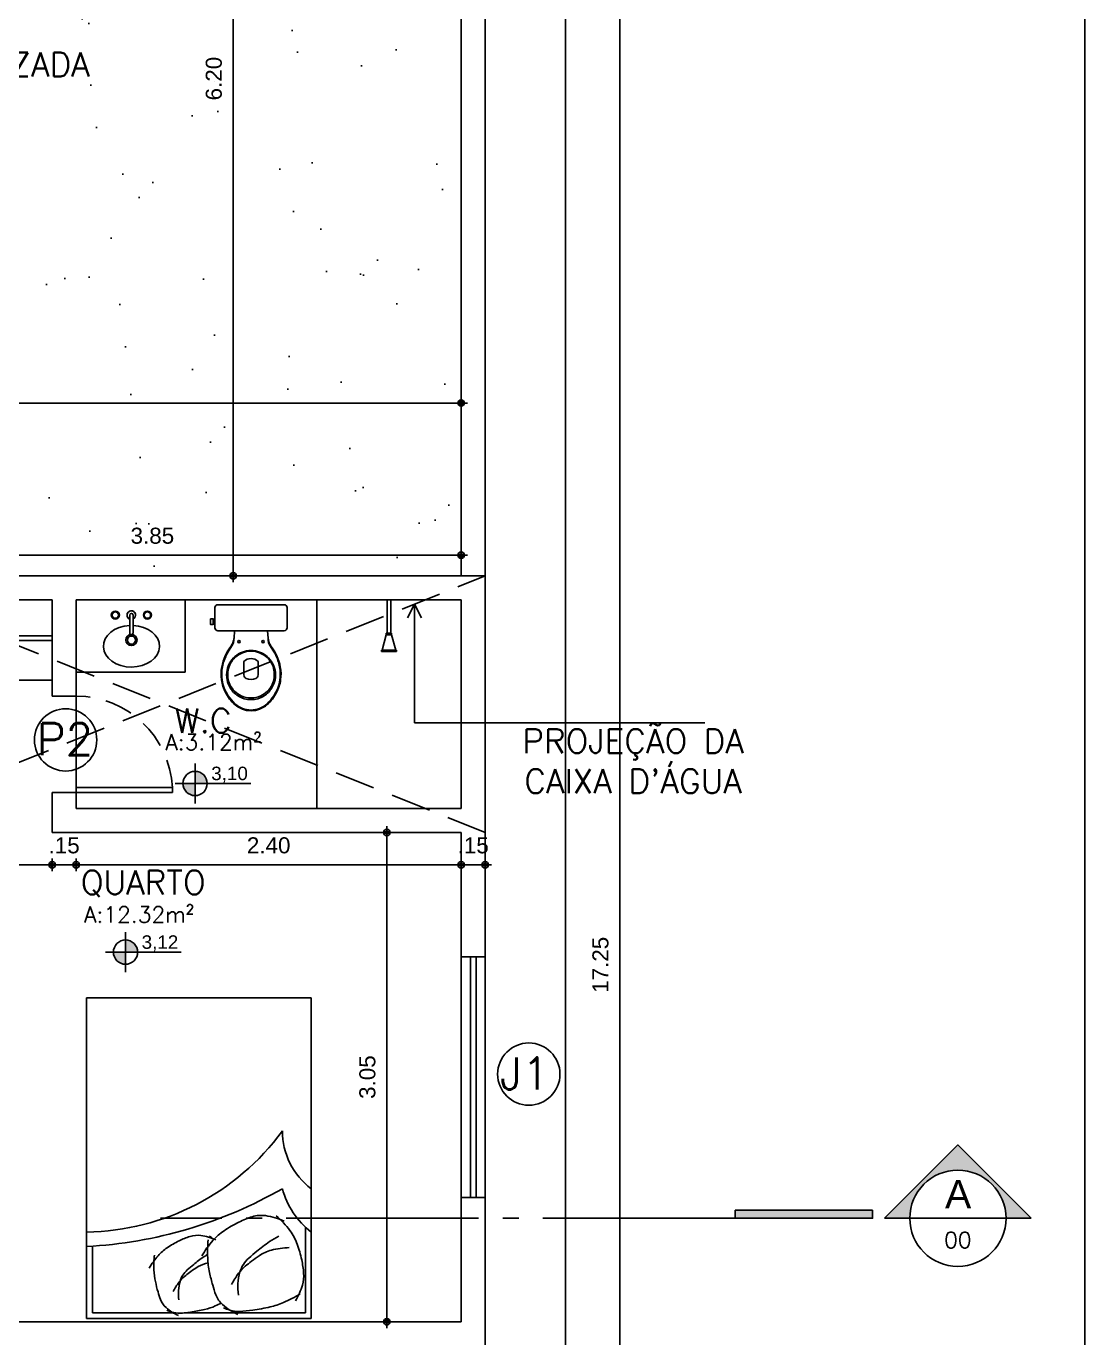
# Model space of a CAD drawing. Header units: millimetres. Extents: x 1111 to 1333, y -447 to -319.
# Drawn here: x 1226.24 to 1232.84, y -418.94 to -410.76 of the extents above; entities that cross this region are included whole.
import ezdxf
from ezdxf.enums import TextEntityAlignment as Align

# ---------------------------------------------------------------- set-up
doc = ezdxf.new("R2010")
doc.units = ezdxf.units.MM
doc.header["$PDMODE"] = 35
doc.linetypes.add('ACAD_ISO04W100', pattern=[30, 24, -3, 0, -3])
doc.linetypes.add('HIDDEN', pattern=[0.375, 0.25, -0.125])
for name, color, linetype in [('08', 8, 'Continuous'), ('ARQ-ALVENARIA', 4, 'Continuous'), ('ARQ-EIXOS', 2, 'ACAD_ISO04W100'), ('ARQ-ESQ-01', 1, 'Continuous'), ('ARQ-ESQ-02', 2, 'Continuous'), ('ARQ-HACHURA', 253, 'Continuous'), ('ARQ-MÓVEIS', 170, 'Continuous'), ('ARQ-PENA-01', 1, 'Continuous'), ('ARQ-PENA-FINA-CINZA', 8, 'Continuous'), ('ARQ-PROJ-01', 1, 'HIDDEN'), ('ARQ-PÇ-HIDROSSAN', 7, 'Continuous'), ('ARQ-SÍMBOLOS', 2, 'Continuous'), ('ARQ-TEXTO2', 2, 'Continuous'), ('ARQ-TEXTO3', 3, 'Continuous'), ('ARQ-TEXTO4', 4, 'Continuous'), ('CERCAD-1', 1, 'Continuous'), ('COTAS', 1, 'Continuous'), ('L-Texto', 30, 'Continuous'), ('NIVEIS', 1, 'Continuous'), ('TXT', 2, 'Continuous')]:
    doc.layers.add(name, color=color, linetype=linetype)
doc.styles.add('ARIAL', font='arial.ttf')
doc.styles.add('CARIMBO_DADOS', font='arial.ttf', dxfattribs={"height": 0.1})
doc.styles.add('ROMANS', font='romans')
doc.styles.add('T20', font='PORT2', dxfattribs={"height": 0.2})
doc.styles.add('TEXT', font='arial.ttf')
doc.dimstyles.new('COTAS_EXTERNAS', dxfattribs={"dimtxt": 0.1, "dimasz": 0.01, "dimexe": 0, "dimexo": 0, "dimgap": 0.07, "dimtad": 1, "dimzin": 5, "dimdsep": 46, "dimtxsty": 'CARIMBO_DADOS', "dimblk1": 'CIRCULOS', "dimblk2": 'CIRCULOS', "dimsah": 1, "dimcen": 0, "dimse1": 1, "dimse2": 1, "dimclrd": 8, "dimclre": 8, "dimclrt": 230, "dimadec": 0, "dimazin": 0, "dimtfac": 100, "dimtix": 1, "dimtmove": 2, "dimatfit": 3, "dimldrblk": 'CIRCULOS', "dimfxl": 0, "dimtolj": 1, "dimtzin": 5, "dimarcsym": 0})

# ---------------------------------------------------------------- blocks, each defined once
blk = doc.blocks.new('*U53')
for points in [[(-0.0148, 1.15), (-0.0148, 0), (0.0148, 0), (0.0148, 1.15)], [(-0.1931, 0.9148), (-0.1931, 0.8852), (0.1931, 0.8852), (0.1931, 0.9148)], [(-0.1927, 0.731), (-0.1876, 0.7019), (0.1927, 0.769), (0.1876, 0.7981)], [(-0.1931, 0.6148), (-0.1931, 0.5852), (0.1931, 0.5852), (0.1931, 0.6148)], [(-0.1931, 0.4648), (-0.1931, 0.4352), (0.1931, 0.4352), (0.1931, 0.4648)], [(-0.1927, 0.281), (-0.1876, 0.2519), (0.1927, 0.319), (0.1876, 0.3481)], [(-0.1931, 0.1648), (-0.1931, 0.1352), (0.1931, 0.1352), (0.1931, 0.1648)]]:
    blk.add_lwpolyline(points, close=True)
blk = doc.blocks.new('CAMA-C')
at = {"layer": '08'}
for p, q in [((-0.6272, 1.0022), (0.7728, 1.0022)), ((-0.6272, -0.9978), (-0.6272, 1.0022)), ((0.7728, 1.0022), (0.7728, -0.9978)), ((-0.5912, 0.9662), (-0.0758, 0.9662)), ((-0.5912, 0.5504), (-0.5912, 0.9662)), ((-0.0188, 0.9662), (0.7368, 0.9662)), ((0.7368, 0.9662), (0.7368, 0.4315)), ((0.7728, -0.9978), (-0.6272, -0.9978))]:
    blk.add_line(p, q, dxfattribs=at)
for points in [[(-0.2051, 0.6057, -0.034352), (-0.2075, 0.6977, -0.04249), (-0.1981, 0.7715, -0.015911), (-0.1821, 0.8357, -0.020937), (-0.1664, 0.8835, -0.121269), (-0.132, 0.9337, -0.080025), (-0.055, 0.9829)], [(0.2117, 0.9061, 0.014129), (0.1749, 0.9232, 0.04596), (0.1084, 0.945, 0.01901), (0.0199, 0.9616, 0.025886), (-0.0458, 0.968, 0.088683), (-0.0962, 0.9613, 0.020726), (-0.1275, 0.9499)], [(0.1306, 0.5103, -0.034352), (0.1276, 0.6237, -0.04249), (0.1392, 0.7148, -0.015911), (0.1589, 0.7939, -0.020937), (0.1783, 0.8529, -0.121269), (0.2207, 0.9148, -0.080025), (0.3158, 0.9756)], [(0.7047, 0.8477, 0.033461), (0.5993, 0.9019, 0.04596), (0.5172, 0.9287, 0.01901), (0.4082, 0.9493, 0.025886), (0.327, 0.9572, 0.088683), (0.2649, 0.9489, 0.020726), (0.2264, 0.9348)], [(-0.0876, 0.8327, 0.040593), (-0.0514, 0.7753, 0.055645), (-0.0174, 0.7392, 0.015363), (0.0135, 0.7146, 0.01263), (0.0527, 0.6867, 0.082628), (0.1145, 0.6586, 0.010572), (0.1298, 0.6548)], [(-0.0525, 0.8853, 0.103492), (-0.0446, 0.7697, 0.14369), (0.0001, 0.6984, 0.007817), (0.0401, 0.664, 0.010698), (0.0703, 0.64, 0.020146), (0.1055, 0.6153, 0.007403), (0.1269, 0.602)], [(0.3188, 0.8551, 0.103492), (0.3285, 0.7126, 0.14369), (0.3837, 0.6245, 0.007817), (0.4331, 0.5821, 0.010698), (0.4703, 0.5525, 0.020146), (0.5137, 0.5221, 0.015912), (0.5712, 0.4876)], [(0.5543, 0.3618, 0.057152), (0.6403, 0.4534, 0.075208), (0.6853, 0.5378, 0.030275), (0.7135, 0.6362, 0.036967), (0.7256, 0.7192, 0.089016), (0.7177, 0.7933, 0.061822), (0.6753, 0.8914)], [(0.2755, 0.7902, 0.040593), (0.3202, 0.7195, 0.055645), (0.3621, 0.675, 0.015363), (0.4002, 0.6445, 0.01263), (0.4486, 0.6101, 0.082628), (0.5248, 0.5754, 0.061291), (0.6361, 0.5597)], [(-0.2369, 0.6876, 0.050543), (-0.1814, 0.6097, 0.064376), (-0.125, 0.5601, 0.03352), (-0.0504, 0.5167, 0.039598), (0.0175, 0.4896, 0.109626), (0.0849, 0.484, 0.0754), (0.1787, 0.5116)], [(0.0913, 0.6112, 0.050543), (0.1598, 0.5152, 0.064376), (0.2294, 0.454, 0.03352), (0.3214, 0.4005, 0.039598), (0.4052, 0.367, 0.109626), (0.4883, 0.3601, 0.0754), (0.604, 0.3942)], [(0.1384, 0.4854, 0.020037), (0.1648, 0.5096, 0.075208)]]:
    blk.add_lwpolyline(points, format="xyb", dxfattribs=at)
for centre, radius, start, end in [((-0.7728, -2.1884), 2.7445, 60.16037, 86.95887), ((-0.6505, -1.0792), 1.5416, 36.24325, 89.13368), ((1.0878, 0.0572), 0.5131, 127.87498, 164.74488), ((1.0428, -0.1678), 0.45, 126.8699, 180)]:
    blk.add_arc(centre, radius, start, end, dxfattribs=at)
blk = doc.blocks.new('cx-ac-01-planta')
for points in [[(0.661, 0, 0.182004), (0.623, 0.1, 0.098298), (0.548, 0.159, 0.085166), (0.468, 0.1845, 0.08648), (0.388, 0.1825, 0.067868), (0.318, 0.1605, 0.06199), (0.261, 0.1265, -0.060779), (0.228, 0.1105, -0.023796), (0.208, 0.106), (0.1625, 0.1028), (0.1625, 0.207, 0.424217), (0.1435, 0.225), (0.121, 0.225), (0.091, 0.225), (0.018, 0.225, 0.418036), (0, 0.207), (0, 0), (0, -0.207, 0.418036), (0.018, -0.225), (0.091, -0.225), (0.091, -0.2365), (0.088, -0.2365), (0.088, -0.2525), (0.106, -0.2525), (0.124, -0.2525), (0.124, -0.2365), (0.121, -0.2365), (0.121, -0.225), (0.1435, -0.225, 0.424217), (0.1625, -0.207), (0.1625, -0.1028), (0.208, -0.106, -0.023796), (0.228, -0.1105, -0.060779), (0.261, -0.1265, 0.06199), (0.318, -0.1605, 0.067868), (0.388, -0.1825, 0.08648), (0.468, -0.1845, 0.085166), (0.548, -0.159, 0.098298), (0.623, -0.1, 0.182004)], [(0.2855, 0, -0.18052), (0.323, 0.1, -0.167158), (0.408, 0.1495, -0.1), (0.468, 0.1495, -0.096291), (0.518, 0.13, -0.13332), (0.568, 0.081, -0.150886), (0.5915, 0, -0.150886), (0.568, -0.081, -0.13332), (0.518, -0.13, -0.096291), (0.468, -0.1495, -0.1), (0.408, -0.1495, -0.167158), (0.323, -0.1, -0.18052)], [(0.2895, 0, -0.186957), (0.329, 0.1, -0.162455), (0.408, 0.143, -0.149476), (0.498, 0.1315, -0.171119), (0.568, 0.0605, -0.104122), (0.5815, 0, -0.104122), (0.568, -0.0605, -0.171119), (0.498, -0.1315, -0.149476), (0.408, -0.143, -0.162455), (0.329, -0.1, -0.186957)], [(0.46, 0.03, 0.276984), (0.438, 0.0445), (0.353, 0.0445, 0.393258), (0.353, -0.0445), (0.438, -0.0445, 0.276984), (0.46, -0.03, 0.2)]]:
    blk.add_lwpolyline(points, format="xyb", close=True)
blk.add_lwpolyline([(0.21, -0.1064, -0.148706), (0.258, -0.12, -0.01798), (0.278, -0.1325, 0.048524), (0.328, -0.16, 0.075808), (0.408, -0.1815, 0.05), (0.468, -0.1805, 0.109053), (0.568, -0.142, 0.065752), (0.617, -0.1, 0.186957), (0.6565, 0, 0.186957), (0.617, 0.1, 0.065752), (0.568, 0.142, 0.109053), (0.468, 0.1805, 0.05), (0.408, 0.1815, 0.075808), (0.328, 0.16, 0.048524), (0.278, 0.1325, -0.01798), (0.258, 0.12, -0.148706), (0.21, 0.1064, -0.148706)], format="xyb")
for points in [[(0.1625, 0.1028), (0.1625, 0), (0.1625, -0.1028)], [(0.121, -0.225), (0.091, -0.225)], [(0.091, -0.2365), (0.121, -0.2365)]]:
    blk.add_lwpolyline(points)
for centre in [(0.23, 0.075), (0.23, -0.075)]:
    blk.add_circle(centre, 0.0075)
blk = doc.blocks.new('chuv-01-planta')
for p, q in [((-0.3216, -0.0467), (-0.3216, 0.0467)), ((-0.3216, 0.0467), (-0.3133, 0.0467)), ((-0.3133, -0.0467), (-0.3133, 0.0467)), ((-0.2167, 0.0167), (-0.3133, 0.0425)), ((-0.2167, 0.0167), (-0.2083, 0.0167)), ((-0.2167, 0.0167), (-0.2167, -0.0167)), ((-0.2083, 0.0167), (-0.2083, -0.0167)), ((0, 0.0106), (-0.2083, 0.0106)), ((0, 0.0106), (0, -0.0106)), ((-0.3216, -0.0467), (-0.3133, -0.0467)), ((-0.2167, -0.0167), (-0.3133, -0.0425)), ((-0.2167, -0.0167), (-0.2083, -0.0167)), ((0, -0.0106), (-0.2083, -0.0106))]:
    blk.add_line(p, q)
blk = doc.blocks.new('cotas')
at = {"layer": 'L-Texto'}
h = blk.add_hatch(color=6, dxfattribs=at)
h.paths.add_polyline_path([(0.135, 0, 0.414214), (0, 0.135), (0, 0)])
h.paths.add_polyline_path([(0, 0), (-0.135, 0, 0.414214), (0, -0.135)])
for p, q in [((0, 0.223), (0, -0.223)), ((-0.223, 0), (0.621, 0))]:
    blk.add_line(p, q, dxfattribs=at)
blk.add_circle((0, 0), 0.135, dxfattribs=at)
at = {"layer": 'L-Texto', "color": 6, "style": 'T20'}
blk.add_attdef('COTA', (0.167, 0.038), '', height=0.15, dxfattribs=at)
blk = doc.blocks.new('CIRCULOS')
at = {"layer": 'COTAS'}
for p, q in [((-4, 0), (4, 0)), ((0, 4), (0, -4))]:
    blk.add_line(p, q, dxfattribs=at)
for radius in [2, 1]:
    blk.add_circle((0, 0), radius, dxfattribs=at)
blk = doc.blocks.new('*D248')
at = {"color": 8, "lineweight": -2, "transparency": 16777216}
for p, q in [((1228.9397, -415.9904), (1228.9297, -415.9904)), ((1229.0997, -415.9904), (1228.9497, -415.9904)), ((1229.1097, -415.9904), (1229.1197, -415.9904))]:
    blk.add_line(p, q, dxfattribs=at)
at = {"layer": 'DEFPOINTS', "color": 0, "transparency": 16777216}
for p in [(1228.9497, -415.9296), (1229.0997, -415.9296), (1228.9497, -415.9904)]:
    blk.add_point(p, dxfattribs=at)
at = {"color": 8, "lineweight": -2, "transparency": 16777216, "xscale": 0.01, "yscale": 0.01, "zscale": 0.01}
blk.add_blockref('CIRCULOS', (1228.9497, -415.9904), dxfattribs=at)
at = {"color": 8, "lineweight": -2, "transparency": 16777216, "xscale": 0.01, "yscale": 0.01, "zscale": 0.01, "rotation": 180}
blk.add_blockref('CIRCULOS', (1229.0997, -415.9904), dxfattribs=at)
at = {"color": 230, "transparency": 16777216, "insert": (1229.0247, -415.8693), "char_height": 0.1, "attachment_point": 5, "style": 'CARIMBO_DADOS'}
blk.add_mtext('\\A1;.15', dxfattribs=at)
blk = doc.blocks.new('*D249')
at = {"color": 8, "lineweight": -2, "transparency": 16777216}
blk.add_line((1228.9397, -415.9904), (1226.5597, -415.9904), dxfattribs=at)
at = {"layer": 'DEFPOINTS', "color": 0, "transparency": 16777216}
for p in [(1226.5497, -415.6387), (1228.9497, -415.9296), (1226.5497, -415.9904)]:
    blk.add_point(p, dxfattribs=at)
at = {"color": 8, "lineweight": -2, "transparency": 16777216, "xscale": 0.01, "yscale": 0.01, "zscale": 0.01, "rotation": 180}
blk.add_blockref('CIRCULOS', (1226.5497, -415.9904), dxfattribs=at)
at = {"color": 8, "lineweight": -2, "transparency": 16777216, "xscale": 0.01, "yscale": 0.01, "zscale": 0.01}
blk.add_blockref('CIRCULOS', (1228.9497, -415.9904), dxfattribs=at)
at = {"color": 230, "transparency": 16777216, "insert": (1227.7497, -415.8693), "char_height": 0.1, "attachment_point": 5, "style": 'CARIMBO_DADOS'}
blk.add_mtext('\\A1;2.40', dxfattribs=at)
blk = doc.blocks.new('*D250')
at = {"color": 8, "lineweight": -2, "transparency": 16777216}
for p, q in [((1226.3897, -415.9904), (1226.3797, -415.9904)), ((1226.5497, -415.9904), (1226.3997, -415.9904)), ((1226.5597, -415.9904), (1226.5697, -415.9904))]:
    blk.add_line(p, q, dxfattribs=at)
at = {"layer": 'DEFPOINTS', "color": 0, "transparency": 16777216}
for p in [(1226.5497, -415.6387), (1226.3997, -415.7887), (1226.3997, -415.9904)]:
    blk.add_point(p, dxfattribs=at)
at = {"color": 8, "lineweight": -2, "transparency": 16777216, "xscale": 0.01, "yscale": 0.01, "zscale": 0.01}
blk.add_blockref('CIRCULOS', (1226.3997, -415.9904), dxfattribs=at)
at = {"color": 8, "lineweight": -2, "transparency": 16777216, "xscale": 0.01, "yscale": 0.01, "zscale": 0.01, "rotation": 180}
blk.add_blockref('CIRCULOS', (1226.5497, -415.9904), dxfattribs=at)
at = {"color": 230, "transparency": 16777216, "insert": (1226.4747, -415.8693), "char_height": 0.1, "attachment_point": 5, "style": 'CARIMBO_DADOS'}
blk.add_mtext('\\A1;.15', dxfattribs=at)
blk = doc.blocks.new('*D251')
at = {"color": 8, "lineweight": -2, "transparency": 16777216}
blk.add_line((1226.3897, -415.9904), (1225.2597, -415.9904), dxfattribs=at)
at = {"layer": 'DEFPOINTS', "color": 0, "transparency": 16777216}
for p in [(1226.3997, -415.7887), (1225.2497, -415.9904), (1225.2497, -416.0147)]:
    blk.add_point(p, dxfattribs=at)
at = {"color": 8, "lineweight": -2, "transparency": 16777216, "xscale": 0.01, "yscale": 0.01, "zscale": 0.01, "rotation": 180}
blk.add_blockref('CIRCULOS', (1225.2497, -415.9904), dxfattribs=at)
at = {"color": 8, "lineweight": -2, "transparency": 16777216, "xscale": 0.01, "yscale": 0.01, "zscale": 0.01}
blk.add_blockref('CIRCULOS', (1226.3997, -415.9904), dxfattribs=at)
at = {"color": 230, "transparency": 16777216, "insert": (1225.8247, -415.8693), "char_height": 0.1, "attachment_point": 5, "style": 'CARIMBO_DADOS'}
blk.add_mtext('\\A1;1.15', dxfattribs=at)
blk = doc.blocks.new('*D255')
at = {"color": 8, "lineweight": -2, "transparency": 16777216}
blk.add_line((1228.4865, -418.8287), (1228.4865, -415.7987), dxfattribs=at)
at = {"layer": 'DEFPOINTS', "color": 0, "transparency": 16777216}
for p in [(1228.4865, -415.7887), (1228.4865, -415.7887), (1228.4865, -418.8387)]:
    blk.add_point(p, dxfattribs=at)
at = {"color": 8, "lineweight": -2, "transparency": 16777216, "xscale": 0.01, "yscale": 0.01, "zscale": 0.01}
for p, rotation in [((1228.4865, -415.7887), 90), ((1228.4865, -418.8387), 270)]:
    blk.add_blockref('CIRCULOS', p, dxfattribs=dict(at, rotation=rotation))
at = {"color": 230, "transparency": 16777216, "insert": (1228.3654, -417.3137), "char_height": 0.1, "attachment_point": 5, "rotation": 90, "style": 'CARIMBO_DADOS'}
blk.add_mtext('\\A1;3.05', dxfattribs=at)
blk = doc.blocks.new('*D256')
at = {"color": 8, "lineweight": -2, "transparency": 16777216}
blk.add_line((1228.9397, -413.1111), (1221.5597, -413.1111), dxfattribs=at)
at = {"layer": 'DEFPOINTS', "color": 0, "transparency": 16777216}
for p in [(1221.5497, -413.1111), (1221.5497, -413.1111), (1228.9497, -413.1111)]:
    blk.add_point(p, dxfattribs=at)
at = {"color": 8, "lineweight": -2, "transparency": 16777216, "xscale": 0.01, "yscale": 0.01, "zscale": 0.01, "rotation": 180}
blk.add_blockref('CIRCULOS', (1221.5497, -413.1111), dxfattribs=at)
at = {"color": 8, "lineweight": -2, "transparency": 16777216, "xscale": 0.01, "yscale": 0.01, "zscale": 0.01}
blk.add_blockref('CIRCULOS', (1228.9497, -413.1111), dxfattribs=at)
at = {"color": 230, "transparency": 16777216, "insert": (1225.2497, -412.99), "char_height": 0.1, "attachment_point": 5, "style": 'CARIMBO_DADOS'}
blk.add_mtext('\\A1;7.40', dxfattribs=at)
blk = doc.blocks.new('*D257')
at = {"color": 8, "lineweight": -2, "transparency": 16777216}
blk.add_line((1227.529, -414.1787), (1227.529, -407.9987), dxfattribs=at)
at = {"layer": 'DEFPOINTS', "color": 0, "transparency": 16777216}
for p in [(1227.529, -407.9887), (1228.9497, -407.9887), (1227.9799, -414.1887)]:
    blk.add_point(p, dxfattribs=at)
at = {"color": 8, "lineweight": -2, "transparency": 16777216, "xscale": 0.01, "yscale": 0.01, "zscale": 0.01}
for p, rotation in [((1227.529, -407.9887), 90), ((1227.529, -414.1887), 270)]:
    blk.add_blockref('CIRCULOS', p, dxfattribs=dict(at, rotation=rotation))
at = {"color": 230, "transparency": 16777216, "insert": (1227.408, -411.0887), "char_height": 0.1, "attachment_point": 5, "rotation": 90, "style": 'CARIMBO_DADOS'}
blk.add_mtext('\\A1;6.20', dxfattribs=at)
blk = doc.blocks.new('*D261')
at = {"color": 8, "lineweight": -2, "transparency": 16777216}
blk.add_line((1225.1097, -414.0602), (1228.9397, -414.0602), dxfattribs=at)
at = {"layer": 'DEFPOINTS', "color": 0, "transparency": 16777216}
for p in [(1228.9497, -414.0602), (1228.9497, -414.9157), (1225.0997, -415.0196)]:
    blk.add_point(p, dxfattribs=at)
at = {"color": 8, "lineweight": -2, "transparency": 16777216, "xscale": 0.01, "yscale": 0.01, "zscale": 0.01, "rotation": 180}
blk.add_blockref('CIRCULOS', (1225.0997, -414.0602), dxfattribs=at)
at = {"color": 8, "lineweight": -2, "transparency": 16777216, "xscale": 0.01, "yscale": 0.01, "zscale": 0.01}
blk.add_blockref('CIRCULOS', (1228.9497, -414.0602), dxfattribs=at)
at = {"color": 230, "transparency": 16777216, "insert": (1227.0247, -413.9391), "char_height": 0.1, "attachment_point": 5, "style": 'CARIMBO_DADOS'}
blk.add_mtext('\\A1;3.85', dxfattribs=at)
blk = doc.blocks.new('*D263')
at = {"color": 8, "lineweight": -2, "transparency": 16777216}
blk.add_line((1229.9394, -425.2287), (1229.9394, -407.9987), dxfattribs=at)
at = {"layer": 'DEFPOINTS', "color": 0, "transparency": 16777216}
for p in [(1229.0997, -407.9887), (1229.9394, -407.9887), (1229.0997, -425.2387)]:
    blk.add_point(p, dxfattribs=at)
at = {"color": 8, "lineweight": -2, "transparency": 16777216, "xscale": 0.01, "yscale": 0.01, "zscale": 0.01}
for p, rotation in [((1229.9394, -407.9887), 90), ((1229.9394, -425.2387), 270)]:
    blk.add_blockref('CIRCULOS', p, dxfattribs=dict(at, rotation=rotation))
at = {"color": 230, "transparency": 16777216, "insert": (1229.8183, -416.6137), "char_height": 0.1, "attachment_point": 5, "rotation": 90, "style": 'CARIMBO_DADOS'}
blk.add_mtext('\\A1;17.25', dxfattribs=at)
blk = doc.blocks.new('Símbolo_Corte')
at = {"layer": 'ARQ-SÍMBOLOS'}
h = blk.add_hatch(color=256, dxfattribs=at)
h.dxf.hatch_style = 1
h.paths.add_polyline_path([(0, 0.915), (-0.915, 0), (-0.6, 0, -1), (0.6, 0), (0.915, 0)])
at = {"layer": 'ARQ-SÍMBOLOS', "ltscale": 0.1}
blk.add_hatch(color=256, dxfattribs=at).paths.add_polyline_path([(1.063, 0.1), (2.775, 0.1), (2.775, 0), (1.063, 0)])
at = {"layer": 'ARQ-SÍMBOLOS'}
for p, q in [((-0.915, 0), (-0.6, 0)), ((0.6, 0), (0.915, 0))]:
    blk.add_line(p, q, dxfattribs=at)
at = {"layer": 'ARQ-SÍMBOLOS', "color": 4}
blk.add_line((-0.6, 0), (0.6, 0), dxfattribs=at)
at = {"layer": 'ARQ-SÍMBOLOS'}
blk.add_lwpolyline([(-0.915, 0), (0, 0.915), (0.915, 0)], dxfattribs=at)
blk.add_lwpolyline([(1.063, 0.1), (2.775, 0.1), (2.775, 0), (1.063, 0)], close=True, dxfattribs=at)
blk.add_circle((0, 0), 0.6, dxfattribs=at)
at = {"layer": 'ARQ-TEXTO2', "style": 'ROMANS'}
blk.add_attdef('NUMERO-FOLHA', text='', height=0.2, dxfattribs=at).set_placement((0, -0.271), align=Align.MIDDLE_CENTER)
at = {"layer": 'ARQ-TEXTO4', "style": 'ARIAL'}
blk.add_attdef('NUMERO-DESENHO-NA-FOLHA', text='', height=0.35, dxfattribs=at).set_placement((0, 0.301), align=Align.MIDDLE_CENTER)

msp = doc.modelspace()

# ---------------------------------------------------------------- hatches: boundary and pattern name
at = {"layer": 'ARQ-HACHURA'}
h = msp.add_hatch(dxfattribs=at)
h.set_pattern_fill('AR-SAND', color=256, scale=0.02, angle=90)
h.set_pattern_definition([(127.5, (77.2757, -62.9534), (-0.9788265, -0.0320006), [0, -0.77216, 0, -0.8636, 0, -0.8255]), (97.5, (77.2757, -62.9534), (-1.4336502, 0.8990466), [0, -0.41656, 0, -0.69596, 0, -0.2667]), (57.5, (77.2757, -63.5783), (-0.00287437, 1.58198474), [0, -0.254, 0, -0.9144, 0, -1.1938]), (47.5, (77.2757, -63.5783), (-0.4458586, 1.5271129), [0, -0.127, 0, -0.59944, 0, -0.6858])])
h.paths.add_polyline_path([(1228.9497, -408.1387), (1221.5497, -408.1387), (1221.5497, -414.1887), (1222.0497, -414.1887), (1222.0497, -413.4887), (1222.0797, -413.4887, -0.427098), (1222.7497, -414.1887), (1228.9497, -414.1887)])
h.paths.add_polyline_path([(1224.0799, -411.1131), (1226.8049, -411.1131), (1226.8049, -410.8881), (1224.0799, -410.8881)], flags=24)

# ---------------------------------------------------------------- linework, layer by layer
for p, q in [((1228.6582, -414.3653), (1228.6149, -414.4503)), ((1228.6582, -414.3653), (1228.6582, -415.1058)), ((1228.6582, -414.3653), (1228.7015, -414.4503)), ((1228.6582, -415.1058), (1230.4693, -415.1058))]:
    msp.add_line(p, q)
at = {"layer": '08', "linetype": 'HIDDEN'}
for p, q in [((1225.0997, -415.7887), (1229.0997, -414.1887)), ((1229.0997, -415.7887), (1225.0997, -414.1887))]:
    msp.add_line(p, q, dxfattribs=at)
at = {"layer": '08', "ltscale": 0.03}
for p, q in [((1227.2297, -414.3387), (1227.2297, -414.7887)), ((1226.8834, -414.5438), (1226.8834, -414.4333)), ((1226.904, -414.4333), (1226.904, -414.5438)), ((1226.8834, -414.5452), (1226.8834, -414.5438)), ((1226.8834, -414.547), (1226.8834, -414.5459)), ((1226.904, -414.5438), (1226.904, -414.5452)), ((1226.904, -414.5459), (1226.904, -414.547)), ((1227.2297, -414.7887), (1226.5497, -414.7887))]:
    msp.add_line(p, q, dxfattribs=at)
at = {"layer": '08'}
msp.add_line((1226.3997, -414.8387), (1225.2497, -414.8387), dxfattribs=at)
at = {"layer": '08', "ltscale": 0.03}
for points in [[(1226.8834, -414.5438, 0), (1226.8834, -414.5438, 0)], [(1226.8834, -414.5438, 0), (1226.8835, -414.5456, 0), (1226.884, -414.5474, 0), (1226.8848, -414.549, 0), (1226.8858, -414.5504, 0), (1226.8871, -414.5517, 0), (1226.8886, -414.5527, 0), (1226.8902, -414.5535, 0), (1226.8919, -414.5539, 0), (1226.8937, -414.5541, 0)], [(1226.904, -414.5452, 0), (1226.9039, -414.547, 0), (1226.9034, -414.5487, 0), (1226.9026, -414.5503, 0), (1226.9016, -414.5518, 0), (1226.9003, -414.5531, 0), (1226.8989, -414.5541, 0), (1226.8972, -414.5548, 0), (1226.8955, -414.5553, 0), (1226.8937, -414.5555, 0), (1226.8919, -414.5553, 0), (1226.8902, -414.5548, 0), (1226.8885, -414.5541, 0), (1226.8871, -414.5531, 0), (1226.8858, -414.5518, 0), (1226.8848, -414.5503, 0), (1226.884, -414.5487, 0), (1226.8835, -414.547, 0), (1226.8834, -414.5452, 0)], [(1226.904, -414.547, 0), (1226.9039, -414.5488, 0), (1226.9034, -414.5505, 0), (1226.9026, -414.5521, 0), (1226.9016, -414.5536, 0), (1226.9003, -414.5548, 0), (1226.8989, -414.5559, 0), (1226.8972, -414.5566, 0), (1226.8955, -414.5571, 0), (1226.8937, -414.5572, 0), (1226.8919, -414.5571, 0), (1226.8902, -414.5566, 0), (1226.8886, -414.5559, 0), (1226.8871, -414.5548, 0), (1226.8858, -414.5536, 0), (1226.8848, -414.5521, 0), (1226.884, -414.5505, 0), (1226.8836, -414.5488, 0), (1226.8834, -414.547, 0)], [(1226.8836, -414.5475, 0), (1226.8842, -414.5492, 0), (1226.885, -414.5508, 0), (1226.8861, -414.5522, 0), (1226.8874, -414.5534, 0), (1226.8889, -414.5544, 0), (1226.8906, -414.5551, 0), (1226.8923, -414.5555, 0), (1226.8937, -414.5555, 0)], [(1226.8937, -414.5541, 0), (1226.8955, -414.5539, 0), (1226.8972, -414.5535, 0), (1226.8989, -414.5527, 0), (1226.9003, -414.5517, 0), (1226.9016, -414.5504, 0), (1226.9026, -414.549, 0), (1226.9034, -414.5473, 0), (1226.9039, -414.5456, 0), (1226.904, -414.5438, 0)], [(1226.8937, -414.5555, 0), (1226.8955, -414.5554, 0), (1226.8972, -414.5549, 0), (1226.8989, -414.5542, 0), (1226.9003, -414.5531, 0), (1226.9016, -414.5519, 0), (1226.9026, -414.5504, 0), (1226.9034, -414.5488, 0), (1226.9038, -414.5475, 0)]]:
    msp.add_polyline3d(points, dxfattribs=at)
for centre, radius in [((1226.7938, -414.4333), 0.025), ((1226.9936, -414.4333), 0.025), ((1226.8944, -414.5887), 0.0349), ((1226.8944, -414.5887), 0.0249)]:
    msp.add_circle(centre, radius, dxfattribs=at)
for centre, radius, start, end in [((1226.7938, -414.4333), 0.02, 180, 90), ((1226.7938, -414.4333), 0.02, 90, 180), ((1226.7938, -414.4333), 0.02, 180, 270), ((1226.7938, -414.4333), 0.02, 270, 90), ((1226.8936, -414.4333), 0.027, 292.6883, 180), ((1226.8936, -414.4333), 0.027, 180, 247.67712), ((1226.8936, -414.4333), 0.026, 293.60737, 246.77211), ((1226.8937, -414.4333), 0.0103, 0, 180), ((1226.9936, -414.4333), 0.02, 90, 180), ((1226.9936, -414.4333), 0.02, 180, 90), ((1226.9936, -414.4333), 0.02, 180, 270), ((1226.9936, -414.4333), 0.02, 270, 90)]:
    msp.add_arc(centre, radius, start, end, dxfattribs=at)
msp.add_ellipse((1226.8944, -414.6274), major_axis=(-0.175, 0), ratio=0.742857, start_param=4.775358, end_param=10.940424, dxfattribs=at)
at = {"layer": 'ARQ-ALVENARIA'}
for p, q in [((1229.0997, -414.1887), (1229.0997, -416.5637)), ((1226.3997, -414.9387), (1226.3997, -414.3387)), ((1226.5497, -414.9387), (1226.5497, -414.3387)), ((1228.9497, -414.3387), (1228.9497, -415.6387)), ((1226.5497, -414.9387), (1226.3997, -414.9387)), ((1226.3997, -415.7887), (1226.3997, -415.5387)), ((1226.5497, -415.5387), (1226.3997, -415.5387)), ((1226.5497, -415.6387), (1226.5497, -415.5387)), ((1228.9497, -415.6387), (1226.5497, -415.6387)), ((1228.9497, -415.7887), (1226.3997, -415.7887)), ((1228.9497, -415.7887), (1228.9497, -416.5637)), ((1228.9497, -416.5637), (1229.0997, -416.5637)), ((1228.9497, -418.0637), (1228.9497, -418.8387)), ((1228.9497, -418.0637), (1229.0997, -418.0637)), ((1229.0997, -418.0637), (1229.0997, -418.9887)), ((1228.9497, -418.8387), (1225.7997, -418.8387))]:
    msp.add_line(p, q, dxfattribs=at)
for points in [[(1229.0997, -414.1887), (1222.7497, -414.1887)], [(1225.2497, -414.3387), (1226.3997, -414.3387)], [(1226.5497, -414.3387), (1228.9497, -414.3387)]]:
    msp.add_lwpolyline(points, dxfattribs=at)
at = {"layer": 'ARQ-EIXOS', "ltscale": 0.05}
msp.add_line((1230.6587, -418.1939), (1227.0758, -418.1939), dxfattribs=at)
at = {"layer": 'ARQ-ESQ-01'}
for p, q in [((1228.9497, -418.0637), (1228.9497, -416.5637)), ((1229.0997, -418.0637), (1229.0997, -416.5637))]:
    msp.add_line(p, q, dxfattribs=at)
at = {"layer": 'ARQ-ESQ-02'}
for p, q in [((1229.0072, -418.0637), (1229.0072, -416.5637)), ((1229.0422, -418.0637), (1229.0422, -416.5637))]:
    msp.add_line(p, q, dxfattribs=at)
msp.add_lwpolyline([(1226.5497, -415.5087), (1227.1497, -415.5087), (1227.1497, -415.5387), (1226.5497, -415.5387)], close=True, dxfattribs=at)
at = {"layer": 'ARQ-PENA-01'}
for p, q in [((1228.9497, -407.9887), (1228.9497, -414.1887)), ((1229.0997, -407.9887), (1229.0997, -414.1887))]:
    msp.add_line(p, q, dxfattribs=at)
at = {"layer": 'ARQ-PENA-FINA-CINZA'}
for p, q in [((1229.5997, -426.3387), (1229.5997, -406.8887)), ((1226.5497, -414.9387), (1226.5497, -415.5087))]:
    msp.add_line(p, q, dxfattribs=at)
at = {"layer": 'ARQ-PROJ-01', "ltscale": 0.7}
msp.add_arc((1226.5497, -415.5395), 0.6008, 2.9376, 90, dxfattribs=at)
at = {"layer": 'ARQ-PÇ-HIDROSSAN', "ltscale": 0.03}
msp.add_line((1228.0497, -414.3387), (1228.0497, -415.6387), dxfattribs=at)
at = {"layer": 'CERCAD-1', "lineweight": 25}
msp.add_line((1232.8371, -446.2503), (1232.8371, -403.3503), dxfattribs=at)
at = {"layer": 'TXT'}
for centre in [(1226.484, -415.2115), (1229.3714, -417.2951)]:
    msp.add_circle(centre, 0.1942, dxfattribs=at)

# ---------------------------------------------------------------- block references
at = {"layer": '08', "xscale": -1, "rotation": 270}
msp.add_blockref('*U53', (1225.2497, -414.577), dxfattribs=at)
at = {"layer": '08', "ltscale": 0.03}
for name, p, rotation in [('cx-ac-01-planta', (1227.6397, -414.3687), 270), ('chuv-01-planta', (1228.4997, -414.3387), 89.99999999999999)]:
    msp.add_blockref(name, p, dxfattribs=dict(at, rotation=rotation))
at = {"layer": 'ARQ-MÓVEIS', "xscale": -1, "rotation": 180}
msp.add_blockref('CAMA-C', (1227.2421, -417.8173), dxfattribs=at)
at = {"layer": 'ARQ-SÍMBOLOS', "ltscale": 0.03}
ref = msp.add_blockref('Símbolo_Corte', (1232.0461, -418.1939), dxfattribs=dict(at, xscale=-0.5, yscale=0.5, zscale=0.5))
ref.add_attrib('NUMERO-FOLHA', '00', dxfattribs={"layer": 'ARQ-TEXTO2', "ltscale": 0.03, "height": 0.1, "style": 'ROMANS'}).set_placement((1232.0461, -418.3294), align=Align.MIDDLE_CENTER)
ref.add_attrib('NUMERO-DESENHO-NA-FOLHA', 'A', dxfattribs={"layer": 'ARQ-TEXTO4', "ltscale": 0.03, "height": 0.175, "style": 'ARIAL'}).set_placement((1232.0477, -418.0433), align=Align.MIDDLE_CENTER)
at = {"layer": 'NIVEIS', "color": 1}
ref = msp.add_blockref('cotas', (1227.2911, -415.483), dxfattribs=dict(at, xscale=0.5599999999976717, yscale=0.5599999999994907, zscale=0.5599999999994907))
ref.add_attrib('COTA', '3,10', (1227.3916, -415.4623), dxfattribs={"color": 1, "height": 0.084, "style": 'TEXT'})
ref = msp.add_blockref('cotas', (1226.8574, -416.5345), dxfattribs=dict(at, xscale=0.5599999999976717, yscale=0.5599999999994907, zscale=0.5599999999994907))
ref.add_attrib('COTA', '3,12', (1226.9578, -416.5138), dxfattribs={"color": 1, "height": 0.084, "style": 'TEXT'})

# ---------------------------------------------------------------- texts
at = {"layer": 'ARQ-TEXTO2', "char_height": 0.1, "width": 0.653381, "attachment_point": 1, "style": 'ROMANS'}
for s, insert in [('\\pi0.00288;A:3.12m²', (1227.1028, -415.175)), ('\\pi-0.04474;A:12.32m²', (1226.6438, -416.2505))]:
    msp.add_mtext(s, dxfattribs=dict(at, insert=insert))
at = {"layer": 'ARQ-TEXTO3', "char_height": 0.15, "attachment_point": 5, "style": 'ROMANS'}
for s, insert, width in [('LAJE IMPERMEABILIZADA', (1225.4424, -411.0006), 3.294076), ('W.C', (1227.3413, -415.0915), 1.121767), ("PROJEÇÃO DA CAIXA D'ÁGUA", (1230.0216, -415.3437), 1.752884), ('QUARTO', (1226.9676, -416.1069), 1.121767)]:
    msp.add_mtext(s, dxfattribs=dict(at, insert=insert, width=width))
at = {"layer": 'TXT', "style": 'ROMANS'}
for s, p in [('P2', (1226.3042, -415.3069)), ('J1', (1229.1917, -417.3905))]:
    msp.add_text(s, height=0.2, dxfattribs=at).set_placement(p)

# ---------------------------------------------------------------- dimensions: what is measured, and where the dimension line sits
for base, p1, p2, picture, middle in [((1227.529, -407.9887), (1227.9799, -414.1887), (1228.9497, -407.9887), '*D257', (1227.408, -411.0887)), ((1229.9394, -407.9887), (1229.0997, -425.2387), (1229.0997, -407.9887), '*D263', (1229.8183, -416.6137)), ((1228.4865, -415.7887), (1228.4865, -418.8387), (1228.4865, -415.7887), '*D255', (1228.3654, -417.3137))]:
    dim = msp.add_linear_dim(base=base, p1=p1, p2=p2, angle=90, dimstyle='COTAS_EXTERNAS')
    dim.commit()
    dim.dimension.update_dxf_attribs({"geometry": picture, "text_midpoint": middle})
for base, p1, p2, picture, middle in [((1221.5497, -413.1111), (1228.9497, -413.1111), (1221.5497, -413.1111), '*D256', (1225.2497, -412.99)), ((1228.9497, -414.0602), (1225.0997, -415.0196), (1228.9497, -414.9157), '*D261', (1227.0247, -413.9391)), ((1226.3997, -415.9904), (1226.5497, -415.6387), (1226.3997, -415.7887), '*D250', (1226.4747, -415.8693)), ((1226.5497, -415.9904), (1228.9497, -415.9296), (1226.5497, -415.6387), '*D249', (1227.7497, -415.8693)), ((1225.2497, -415.9904), (1226.3997, -415.7887), (1225.2497, -416.0147), '*D251', (1225.8247, -415.8693)), ((1228.9497, -415.9904), (1229.0997, -415.9296), (1228.9497, -415.9296), '*D248', (1229.0247, -415.8693))]:
    dim = msp.add_linear_dim(base=base, p1=p1, p2=p2, dimstyle='COTAS_EXTERNAS')
    dim.commit()
    dim.dimension.update_dxf_attribs({"geometry": picture, "text_midpoint": middle})

doc.saveas('drawing.dxf')
